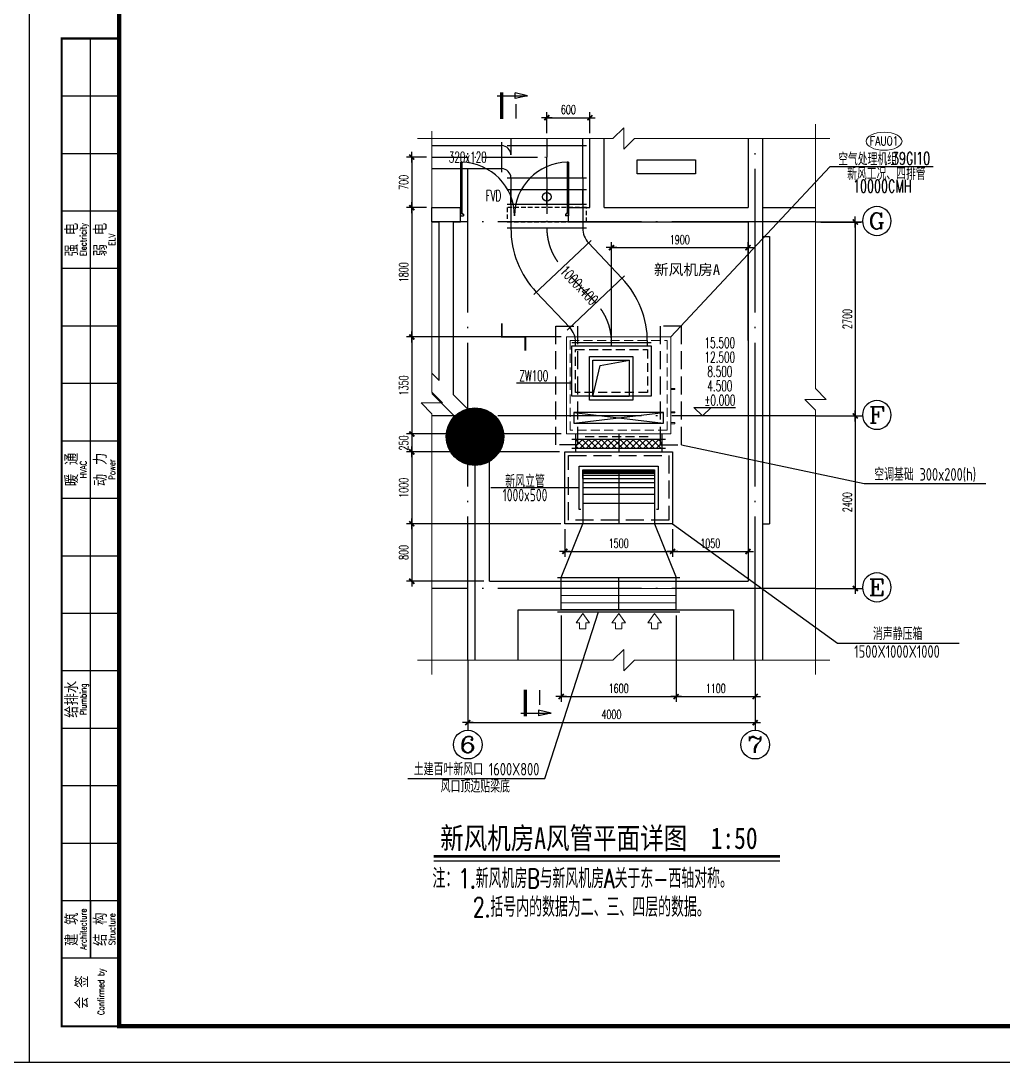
# Model space of a CAD drawing. Extents: x -345393 to -54719, y 203828 to 476815.
# Drawn here: x -219361 to -205691, y 226172 to 240667 of the extents above; entities that cross this region are included whole.
import ezdxf
from ezdxf.enums import TextEntityAlignment as Align

# ---------------------------------------------------------------- set-up
doc = ezdxf.new("R2010")
doc.units = 0
doc.header["$LTSCALE"] = 1000
doc.header["$MEASUREMENT"] = 0
for name, pattern in [('CHENG_DOTE', [1.42, 1, -0.2, 0.02, -0.2]), ('DASH', [0.35, 0.25, -0.1]), ('DOTE', [2.42, 2, -0.2, 0.02, -0.2]), ('HIDDEN2', [0.1875, 0.125, -0.0625])]:
    doc.linetypes.add(name, pattern=pattern)
doc.layers.get('0').update_dxf_attribs({"color": 252, "linetype": 'CONTINUOUS'})
doc.layers.get('Defpoints').update_dxf_attribs({"color": 252, "linetype": 'CONTINUOUS'})
for name, color, linetype in [('A-墙线', 252, 'CONTINUOUS'), ('A-家具', 250, 'CONTINUOUS'), ('A-门', 252, 'CONTINUOUS'), ('AXIS', 252, 'CONTINUOUS'), ('AXIS_TEXT', 252, 'CONTINUOUS'), ('COLUMN', 250, 'CONTINUOUS'), ('DOTE', 250, 'DOTE'), ('PUB_HATCH', 250, 'CONTINUOUS'), ('PUB_TEXT', 252, 'CONTINUOUS'), ('STAIR', 252, 'CONTINUOUS'), ('图框', 252, 'CONTINUOUS'), ('暖通-水-设备基础', 75, 'DASH'), ('暖通-水-说明', 3, 'CONTINUOUS'), ('暖通-风-标注', 160, 'CONTINUOUS'), ('暖通-风-法兰', 2, 'CONTINUOUS'), ('暖通-风-管径', 201, 'CONTINUOUS'), ('暖通-风-说明', 3, 'CONTINUOUS'), ('暖通-风-轴线', 5, 'CHENG_DOTE'), ('暖通-风-阀门', 7, 'CONTINUOUS'), ('暖通-风-风管', 4, 'CONTINUOUS')]:
    doc.layers.add(name, color=color, linetype=linetype)
for name, color, linetype, lineweight in [('暖通-公共-说明', 50, 'CONTINUOUS', 20), ('暖通-水-设备', 3, 'CONTINUOUS', 20), ('暖通-水-设备型号', 50, 'CONTINUOUS', 20), ('暖通-风-风口', 3, 'CONTINUOUS', 20)]:
    doc.layers.add(name, color=color, linetype=linetype, lineweight=lineweight)
doc.styles.add('_TCH_AXIS', font='COMPLEX', dxfattribs={"bigfont": 'GBCBIG'})
doc.styles.add('COMPLEX', font='COMPLEX')
doc.styles.add('HT', font='simhei.ttf')
doc.styles.add('HZ-ZGBZ', font='romanc.shx', dxfattribs={"width": 0.65, "bigfont": '0hztxt.shx'})
doc.styles.add('M-TEXT2', font='romanc.shx', dxfattribs={"width": 0.8, "bigfont": 'hzf.shx'})
doc.styles.add('NT1', font='tjromans.shx', dxfattribs={"width": 0.7, "bigfont": 'hztxt.shx'})
doc.styles.add('NT3', font='romans.shx', dxfattribs={"width": 0.65, "bigfont": 'hztxt.shx'})
doc.styles.add('NT4', font='tssdeng.shx', dxfattribs={"width": 0.65, "bigfont": 'tssdchn.shx'})
doc.styles.add('SHZ', font='romans.shx', dxfattribs={"width": 0.7, "bigfont": 'tjhztxt.shx'})
doc.styles.add('TKZ1', font='tjromant.shx', dxfattribs={"bigfont": 'tjhts.shx'})
doc.styles.add('TKZ2_tjkts.shx', font='tjromant.shx', dxfattribs={"bigfont": 'tjkts.shx'})
doc.dimstyles.new('暖-标注50', dxfattribs={"dimscale": 0.5, "dimtxt": 250, "dimasz": 1, "dimexe": 150, "dimexo": 150, "dimgap": 100, "dimtad": 1, "dimdec": 0, "dimdsep": 46, "dimtxsty": 'HZ-ZGBZ', "dimblk": '_DIMX', "dimcen": 0.09, "dimclrt": 7, "dimadec": 0, "dimazin": 0, "dimtfac": 1, "dimtdec": 0, "dimtix": 1, "dimtmove": 2, "dimatfit": 3, "dimldrblk": '_DIMX', "dimfxl": 0, "dimtolj": 1, "dimtzin": 0, "dimarcsym": 0})

# ---------------------------------------------------------------- blocks, each defined once
blk = doc.blocks.new('TJAD_TK_A1')
for p, q in [((517.38, 385.45), (517.38, 641.45)), ((509.38, 625.45), (525.38, 625.45)), ((509.38, 609.45), (525.38, 609.45)), ((509.38, 593.45), (525.38, 593.45)), ((509.38, 577.45), (525.38, 577.45)), ((509.38, 561.45), (525.38, 561.45)), ((509.38, 545.45), (525.38, 545.45)), ((509.38, 529.45), (525.38, 529.45)), ((509.38, 513.45), (525.38, 513.45)), ((509.38, 497.45), (525.38, 497.45)), ((509.38, 481.45), (525.38, 481.45)), ((509.38, 465.45), (525.38, 465.45)), ((509.38, 449.45), (525.38, 449.45)), ((509.38, 433.45), (525.38, 433.45)), ((509.38, 417.45), (525.38, 417.45)), ((509.38, 401.45), (525.38, 401.45)), ((517.38, 401.45), (517.38, 385.45)), ((509.38, 385.45), (525.38, 385.45))]:
    blk.add_line(p, q)
at = {"layer": '图框'}
for q in [(500.38, 950.45), (1341.38, 356.45)]:
    blk.add_line((500.38, 356.45), q, dxfattribs=at)
at = {"layer": '图框', "const_width": 1.2}
blk.add_lwpolyline([(1331.38, 940.45), (525.38, 940.45), (525.38, 366.45), (1331.38, 366.45)], close=True, dxfattribs=at)
at = {"layer": '图框', "const_width": 0.6}
blk.add_lwpolyline([(525.38, 366.45), (509.38, 366.45), (509.38, 641.45), (525.38, 641.45)], dxfattribs=at)
at = {"style": 'TKZ2_tjkts.shx'}
for s, p in [('强 电', (512.17, 585.45)), ('弱 电', (520.17, 585.45)), ('暖 通', (512.17, 521.45)), ('动 力', (520.17, 521.45)), ('给排水', (512.17, 457.45)), ('建 筑', (512.17, 393.45)), ('结 构', (520.17, 393.45)), ('会 签', (515, 375.95))]:
    blk.add_text(s, height=3.6, rotation=90, dxfattribs=at).set_placement(p, align=Align.MIDDLE_CENTER)
at = {"style": 'TKZ2_tjkts.shx', "width": 0.8}
for s, p in [('Electricity', (515.4, 585.45)), ('ELV', (523.4, 585.45)), ('HVAC', (515.4, 521.45)), ('Power', (523.4, 521.45)), ('Plumbing', (515.4, 457.45)), ('Architecture', (515.4, 393.45)), ('Structure', (523.4, 393.45)), ('Confirmed by', (520.33, 376.06))]:
    blk.add_text(s, height=1.8, rotation=90, dxfattribs=at).set_placement(p, align=Align.MIDDLE_CENTER)
blk = doc.blocks.new('m1800')
at = {"layer": 'A-墙线'}
for p, q in [((-900, -100), (-900, 100)), ((900, -100), (900, 100))]:
    blk.add_line(p, q, dxfattribs=at)
at = {"layer": 'A-门'}
for p, q in [((-900, 900), (-900, 0)), ((-900, 900), (-880, 900)), ((-880, 900), (-880, 50)), ((880, 900), (880, 50)), ((900, 900), (880, 900)), ((900, 900), (900, 0)), ((-900, 50), (-870, 50)), ((-900, 0), (-850, 0)), ((-870, 50), (-870, 30)), ((-870, 30), (-850, 30)), ((-850, 30), (-850, 0)), ((850, 30), (850, 0)), ((870, 30), (850, 30)), ((900, 0), (850, 0)), ((870, 50), (870, 30)), ((900, 50), (870, 50))]:
    blk.add_line(p, q, dxfattribs=at)
for centre, start, end in [((-900, 0), 0, 88.7267), ((900, 0), 91.2733, 180)]:
    blk.add_arc(centre, 900, start, end, dxfattribs=at)
blk = doc.blocks.new('_YZH')
blk.add_circle((0, 0), 0.5)
at = {"layer": 'PUB_HATCH', "const_width": 0.5}
blk.add_lwpolyline([(-0.25, 0, 1), (0.25, 0, 1)], format="xyb", close=True, dxfattribs=at)
blk = doc.blocks.new('39GI10')
at = {"layer": '暖通-水-设备'}
for points in [[(-1425, -725), (-75, -725), (-75, 725), (-1425, 725)], [(-708, -725), (-692, -725), (-692, -780), (-708, -780)], [(-383, -725), (-367, -725), (-367, -780), (-383, -780)], [(-233, -725), (-217, -725), (-217, -780), (-233, -780)]]:
    blk.add_lwpolyline(points, close=True, dxfattribs=at)
at = {"layer": '暖通-水-设备', "color": 3, "linetype": 'HIDDEN2'}
blk.add_lwpolyline([(-1375, -675), (-125, -675), (-125, 675), (-1375, 675)], close=True, dxfattribs=at)
at = {"layer": '暖通-风-法兰', "color": 95}
for p, q in [((-225, 625), (-375, -625)), ((-375, 625), (-225, -625))]:
    blk.add_line(p, q, dxfattribs=at)
at = {"layer": '暖通-风-法兰', "ltscale": 0.5}
blk.add_line((0, 650), (0, -650), dxfattribs=at)
at = {"layer": '暖通-风-法兰', "color": 95, "linetype": 'HIDDEN2'}
blk.add_line((-37, 466), (-37, -466), dxfattribs=at)
at = {"layer": '暖通-风-法兰', "color": 95}
blk.add_lwpolyline([(-375, 625), (-225, 625), (-225, -625), (-375, -625)], close=True, dxfattribs=at)
at = {"layer": '暖通-风-法兰'}
blk.add_lwpolyline([(-1153, -198), (-546, -198), (-546, 408), (-1153, 408)], close=True, dxfattribs=at)
at = {"layer": '暖通-风-轴线', "ltscale": 0.5}
blk.add_line((-75, 0), (0, 0), dxfattribs=at)
at = {"layer": '暖通-风-风管', "ltscale": 0.5}
for p, q in [((-75, 600), (0, 600)), ((-75, -600), (0, -600))]:
    blk.add_line(p, q, dxfattribs=at)
blk.add_lwpolyline([(-1103, -148), (-596, -148), (-596, 358), (-1103, 358)], close=True, dxfattribs=at)
blk = doc.blocks.new('上翻1000X500')
at = {"layer": '暖通-风-法兰'}
blk.add_line((-550, 0), (550, 0), dxfattribs=at)
blk.add_lwpolyline([(525, 200), (550, 200), (550, 800), (-550, 800), (-550, 200), (-525, 200)], dxfattribs=at)
at = {"layer": '暖通-风-轴线'}
blk.add_line((0, 750), (0, 0), dxfattribs=at)
at = {"layer": '暖通-风-风管'}
for p, q in [((-500, 750), (-500, 0)), ((500, 750), (-500, 750)), ((500, 750), (500, 0))]:
    blk.add_line(p, q, dxfattribs=at)
at = {"layer": '暖通-风-风管', "color": 74}
for p, q in [((500, 744), (-500, 744)), ((500, 736), (-500, 736)), ((500, 723), (-500, 723)), ((500, 705), (-500, 705)), ((500, 675), (-500, 675)), ((500, 628), (-500, 628)), ((500, 573), (-500, 573)), ((500, 505), (-500, 505)), ((500, 411), (-500, 411)), ((500, 286), (-500, 286))]:
    blk.add_line(p, q, dxfattribs=at)
at = {"layer": '暖通-风-风管'}
blk.add_lwpolyline([(500, 630), (500, 750), (-500, 750), (-500, 630)], dxfattribs=at)
blk = doc.blocks.new('fg_baiy01')
for p, q in [((0.5, 0.5), (-0.5, 0.5)), ((-0.5, 0.5), (-0.5, -0.5)), ((0.5, -0.5), (0.5, 0.5)), ((-0.5, 0.25), (0.5, 0.25)), ((-0.5, 0), (0.5, 0)), ((-0.5, -0.25), (0.5, -0.25)), ((-0.5, -0.5), (0.5, -0.5))]:
    blk.add_line(p, q)
blk = doc.blocks.new('A$C3F171EE1')
at = {"color": 2}
for p, q in [((0, 213), (-94, 84)), ((0, 213), (94, 84)), ((-94, 84), (-43, 84)), ((-43, 0), (-43, 84)), ((43, 0), (-43, 0)), ((43, 0), (43, 84)), ((94, 84), (43, 84))]:
    blk.add_line(p, q, dxfattribs=at)
blk = doc.blocks.new('A$C07BB1852')
at = {"layer": '暖通-风-法兰'}
for p, q in [((-850, 475), (850, 475)), ((-850, 450), (850, 450)), ((-850, 0), (850, 0))]:
    blk.add_line(p, q, dxfattribs=at)
at = {"layer": '暖通-风-轴线'}
blk.add_line((0, 450), (0, 0), dxfattribs=at)
at = {"layer": '暖通-风-风管'}
for p, q in [((800, 450), (-800, 450)), ((-800, 450), (-800, 0)), ((800, 450), (800, 0))]:
    blk.add_line(p, q, dxfattribs=at)
at = {"layer": '暖通-风-风口', "xscale": -1, "rotation": 180}
for p in [(-500, 713), (0, 713), (500, 713)]:
    blk.add_blockref('A$C3F171EE1', p, dxfattribs=at)
at = {"layer": '暖通-风-风口', "xscale": 1600, "yscale": 400, "zscale": 1600}
blk.add_blockref('fg_baiy01', (0, 250), dxfattribs=at)
blk = doc.blocks.new('A$C3DD85213')
at = {"layer": '暖通-风-法兰'}
blk.add_line((-550, 100), (550, 100), dxfattribs=at)
at = {"layer": '暖通-风-法兰', "linetype": 'HIDDEN2'}
blk.add_lwpolyline([(500, 800), (-500, 800), (-500, 200), (500, 200)], close=True, dxfattribs=at)
at = {"layer": '暖通-风-轴线'}
blk.add_line((0, 150), (0, 100), dxfattribs=at)
at = {"layer": '暖通-风-风管'}
for p, q in [((-500, 150), (-500, 100)), ((500, 150), (500, 100))]:
    blk.add_line(p, q, dxfattribs=at)
blk.add_lwpolyline([(550, 850), (-550, 850), (-550, 150), (550, 150)], close=True, dxfattribs=at)
blk = doc.blocks.new('*U382', base_point=(96512, 73372))
for p, q in [((96012, 73272), (96012, 73472)), ((96012, 73472), (97012, 73472)), ((96512, 73272), (96512, 73472)), ((97012, 73272), (97012, 73472)), ((96012, 73272), (97012, 73272))]:
    blk.add_line(p, q)
at = {"layer": '暖通-风-法兰'}
for p, q in [((95962, 73472), (97062, 73472)), ((95962, 73272), (97062, 73272))]:
    blk.add_line(p, q, dxfattribs=at)
blk = doc.blocks.new('*U383', base_point=(96512, 73372))
at = {"layer": '暖通-风-阀门'}
blk.add_circle((96512, 73372), 60, dxfattribs=at)
blk.add_blockref('*U382', (96512, 73372), dxfattribs=at)
blk = doc.blocks.new('_AXISO')
blk.add_circle((0, 0), 0.5)
at = {"layer": 'AXIS_TEXT', "style": 'COMPLEX', "width": 1.041667}
blk.add_attdef('A', text='', height=0.56, dxfattribs=at).set_placement((-0.25, -0.28), (0.25, -0.28), align=Align.FIT)
blk = doc.blocks.new('_DIMX')
blk.add_line((-150, 0), (150, 0))
at = {"const_width": 50}
blk.add_lwpolyline([(-70, -70), (70, 70)], dxfattribs=at)
blk = doc.blocks.new('*D454')
at = {"layer": 'Defpoints', "color": 0}
for p in [(-213142, 231767), (-209142, 231767), (-209142, 230899)]:
    blk.add_point(p, dxfattribs=at)
at = {"layer": '暖通-风-标注', "color": 0, "lineweight": -2}
for p, q in [((-213142, 231692), (-213142, 230824)), ((-209142, 231692), (-209142, 230824)), ((-213141, 230899), (-209142, 230899))]:
    blk.add_line(p, q, dxfattribs=at)
at = {"layer": '暖通-风-标注', "color": 0, "lineweight": -2, "xscale": 0.5, "yscale": 0.5, "zscale": 0.5, "rotation": 180}
blk.add_blockref('_DIMX', (-213142, 230899), dxfattribs=at)
at = {"layer": '暖通-风-标注', "color": 0, "lineweight": -2, "xscale": 0.5, "yscale": 0.5, "zscale": 0.5}
blk.add_blockref('_DIMX', (-209142, 230899), dxfattribs=at)
at = {"layer": '暖通-风-标注', "color": 7, "insert": (-211142, 231012), "char_height": 125, "attachment_point": 5, "style": 'HZ-ZGBZ'}
blk.add_mtext('\\A1;4000', dxfattribs=at)
blk = doc.blocks.new('*D455')
at = {"layer": 'Defpoints', "color": 0}
for p in [(-208303, 237867), (-208303, 235167), (-207749, 235167)]:
    blk.add_point(p, dxfattribs=at)
at = {"layer": '暖通-风-标注', "color": 0, "lineweight": -2}
for p, q in [((-208228, 237867), (-207674, 237867)), ((-207749, 237867), (-207749, 235168)), ((-208228, 235167), (-207674, 235167))]:
    blk.add_line(p, q, dxfattribs=at)
at = {"layer": '暖通-风-标注', "color": 0, "lineweight": -2, "xscale": 0.5, "yscale": 0.5, "zscale": 0.5}
for p, rotation in [((-207749, 237867), 90), ((-207749, 235167), 270)]:
    blk.add_blockref('_DIMX', p, dxfattribs=dict(at, rotation=rotation))
at = {"layer": '暖通-风-标注', "color": 7, "insert": (-207862, 236517), "char_height": 125, "attachment_point": 5, "rotation": 90, "style": 'HZ-ZGBZ'}
blk.add_mtext('\\A1;2700', dxfattribs=at)
blk = doc.blocks.new('*D456')
at = {"layer": 'Defpoints', "color": 0}
for p in [(-208303, 235167), (-208303, 232767), (-207749, 232767)]:
    blk.add_point(p, dxfattribs=at)
at = {"layer": '暖通-风-标注', "color": 0, "lineweight": -2}
for p, q in [((-208228, 235167), (-207674, 235167)), ((-207749, 235167), (-207749, 232768)), ((-208228, 232767), (-207674, 232767))]:
    blk.add_line(p, q, dxfattribs=at)
at = {"layer": '暖通-风-标注', "color": 0, "lineweight": -2, "xscale": 0.5, "yscale": 0.5, "zscale": 0.5}
for p, rotation in [((-207749, 235167), 90), ((-207749, 232767), 270)]:
    blk.add_blockref('_DIMX', p, dxfattribs=dict(at, rotation=rotation))
at = {"layer": '暖通-风-标注', "color": 7, "insert": (-207862, 233967), "char_height": 125, "attachment_point": 5, "rotation": 90, "style": 'HZ-ZGBZ'}
blk.add_mtext('\\A1;2400', dxfattribs=at)
blk = doc.blocks.new('*D460')
at = {"layer": 'Defpoints', "color": 0}
for p in [(-211442, 239319), (-212042, 239030), (-211442, 239030)]:
    blk.add_point(p, dxfattribs=at)
at = {"layer": '暖通-风-标注', "color": 0, "lineweight": -2}
for p, q in [((-212042, 239105), (-212042, 239394)), ((-212041, 239319), (-211442, 239319)), ((-211442, 239105), (-211442, 239394))]:
    blk.add_line(p, q, dxfattribs=at)
at = {"layer": '暖通-风-标注', "color": 0, "lineweight": -2, "xscale": 0.5, "yscale": 0.5, "zscale": 0.5, "rotation": 180}
blk.add_blockref('_DIMX', (-212042, 239319), dxfattribs=at)
at = {"layer": '暖通-风-标注', "color": 0, "lineweight": -2, "xscale": 0.5, "yscale": 0.5, "zscale": 0.5}
blk.add_blockref('_DIMX', (-211442, 239319), dxfattribs=at)
at = {"layer": '暖通-风-标注', "color": 7, "insert": (-211742, 239432), "char_height": 125, "attachment_point": 5, "style": 'HZ-ZGBZ'}
blk.add_mtext('\\A1;600', dxfattribs=at)
blk = doc.blocks.new('*D461')
at = {"layer": 'Defpoints', "color": 0}
for p in [(-213642, 238770), (-213921, 238067), (-213642, 238067)]:
    blk.add_point(p, dxfattribs=at)
at = {"layer": '暖通-风-标注', "color": 0, "lineweight": -2}
for p, q in [((-213717, 238770), (-213996, 238770)), ((-213921, 238769), (-213921, 238068)), ((-213717, 238067), (-213996, 238067))]:
    blk.add_line(p, q, dxfattribs=at)
at = {"layer": '暖通-风-标注', "color": 0, "lineweight": -2, "xscale": 0.5, "yscale": 0.5, "zscale": 0.5}
for p, rotation in [((-213921, 238770), 90), ((-213921, 238067), 270)]:
    blk.add_blockref('_DIMX', p, dxfattribs=dict(at, rotation=rotation))
at = {"layer": '暖通-风-标注', "color": 7, "insert": (-214033, 238419), "char_height": 125, "attachment_point": 5, "rotation": 90, "style": 'HZ-ZGBZ'}
blk.add_mtext('\\A1;700', dxfattribs=at)
blk = doc.blocks.new('*D462')
at = {"layer": 'Defpoints', "color": 0}
for p in [(-213642, 238067), (-213921, 236267), (-211767, 236267)]:
    blk.add_point(p, dxfattribs=at)
at = {"layer": '暖通-风-标注', "color": 0, "lineweight": -2}
for p, q in [((-213717, 238067), (-213996, 238067)), ((-213921, 238067), (-213921, 236268)), ((-211842, 236267), (-213996, 236267))]:
    blk.add_line(p, q, dxfattribs=at)
at = {"layer": '暖通-风-标注', "color": 0, "lineweight": -2, "xscale": 0.5, "yscale": 0.5, "zscale": 0.5}
for p, rotation in [((-213921, 238067), 90), ((-213921, 236267), 270)]:
    blk.add_blockref('_DIMX', p, dxfattribs=dict(at, rotation=rotation))
at = {"layer": '暖通-风-标注', "color": 7, "insert": (-214033, 237167), "char_height": 125, "attachment_point": 5, "rotation": 90, "style": 'HZ-ZGBZ'}
blk.add_mtext('\\A1;1800', dxfattribs=at)
blk = doc.blocks.new('*D463')
at = {"layer": 'Defpoints', "color": 0}
for p in [(-211767, 236267), (-213921, 234917), (-211767, 234917)]:
    blk.add_point(p, dxfattribs=at)
at = {"layer": '暖通-风-标注', "color": 0, "lineweight": -2}
for p, q in [((-211842, 236267), (-213996, 236267)), ((-213921, 236267), (-213921, 234918)), ((-211842, 234917), (-213996, 234917))]:
    blk.add_line(p, q, dxfattribs=at)
at = {"layer": '暖通-风-标注', "color": 0, "lineweight": -2, "xscale": 0.5, "yscale": 0.5, "zscale": 0.5}
for p, rotation in [((-213921, 236267), 90), ((-213921, 234917), 270)]:
    blk.add_blockref('_DIMX', p, dxfattribs=dict(at, rotation=rotation))
at = {"layer": '暖通-风-标注', "color": 7, "insert": (-214033, 235592), "char_height": 125, "attachment_point": 5, "rotation": 90, "style": 'HZ-ZGBZ'}
blk.add_mtext('\\A1;1350', dxfattribs=at)
blk = doc.blocks.new('*D464')
at = {"layer": 'Defpoints', "color": 0}
for p in [(-211767, 234917), (-213921, 234667), (-211792, 234667)]:
    blk.add_point(p, dxfattribs=at)
at = {"layer": '暖通-风-标注', "color": 0, "lineweight": -2}
for p, q in [((-211842, 234917), (-213996, 234917)), ((-213921, 234918), (-213921, 234918)), ((-213921, 234917), (-213921, 234667)), ((-211867, 234667), (-213996, 234667)), ((-213921, 234667), (-213921, 234666))]:
    blk.add_line(p, q, dxfattribs=at)
at = {"layer": '暖通-风-标注', "color": 0, "lineweight": -2, "xscale": 0.5, "yscale": 0.5, "zscale": 0.5}
for p, rotation in [((-213921, 234917), 270), ((-213921, 234667), 90)]:
    blk.add_blockref('_DIMX', p, dxfattribs=dict(at, rotation=rotation))
at = {"layer": '暖通-风-标注', "color": 7, "insert": (-214033, 234792), "char_height": 125, "attachment_point": 5, "rotation": 90, "style": 'HZ-ZGBZ'}
blk.add_mtext('\\A1;250', dxfattribs=at)
blk = doc.blocks.new('*D465')
at = {"layer": 'Defpoints', "color": 0}
for p in [(-211792, 234667), (-213921, 233667), (-211772, 233667)]:
    blk.add_point(p, dxfattribs=at)
at = {"layer": '暖通-风-标注', "color": 0, "lineweight": -2}
for p, q in [((-211867, 234667), (-213996, 234667)), ((-213921, 234667), (-213921, 233668)), ((-211847, 233667), (-213996, 233667))]:
    blk.add_line(p, q, dxfattribs=at)
at = {"layer": '暖通-风-标注', "color": 0, "lineweight": -2, "xscale": 0.5, "yscale": 0.5, "zscale": 0.5}
for p, rotation in [((-213921, 234667), 90), ((-213921, 233667), 270)]:
    blk.add_blockref('_DIMX', p, dxfattribs=dict(at, rotation=rotation))
at = {"layer": '暖通-风-标注', "color": 7, "insert": (-214033, 234167), "char_height": 125, "attachment_point": 5, "rotation": 90, "style": 'HZ-ZGBZ'}
blk.add_mtext('\\A1;1000', dxfattribs=at)
blk = doc.blocks.new('*D466')
at = {"layer": 'Defpoints', "color": 0}
for p in [(-211772, 233667), (-213921, 232867), (-212842, 232867)]:
    blk.add_point(p, dxfattribs=at)
at = {"layer": '暖通-风-标注', "color": 0, "lineweight": -2}
for p, q in [((-211847, 233667), (-213996, 233667)), ((-213921, 233667), (-213921, 232868)), ((-212917, 232867), (-213996, 232867))]:
    blk.add_line(p, q, dxfattribs=at)
at = {"layer": '暖通-风-标注', "color": 0, "lineweight": -2, "xscale": 0.5, "yscale": 0.5, "zscale": 0.5}
for p, rotation in [((-213921, 233667), 90), ((-213921, 232867), 270)]:
    blk.add_blockref('_DIMX', p, dxfattribs=dict(at, rotation=rotation))
at = {"layer": '暖通-风-标注', "color": 7, "insert": (-214033, 233267), "char_height": 125, "attachment_point": 5, "rotation": 90, "style": 'HZ-ZGBZ'}
blk.add_mtext('\\A1;800', dxfattribs=at)
blk = doc.blocks.new('*D467')
at = {"layer": 'Defpoints', "color": 0}
for p in [(-211842, 232467), (-210242, 232467), (-210242, 231262)]:
    blk.add_point(p, dxfattribs=at)
at = {"layer": '暖通-风-标注', "color": 0, "lineweight": -2}
for p, q in [((-211842, 232392), (-211842, 231187)), ((-210242, 232392), (-210242, 231187)), ((-211841, 231262), (-210242, 231262))]:
    blk.add_line(p, q, dxfattribs=at)
at = {"layer": '暖通-风-标注', "color": 0, "lineweight": -2, "xscale": 0.5, "yscale": 0.5, "zscale": 0.5, "rotation": 180}
blk.add_blockref('_DIMX', (-211842, 231262), dxfattribs=at)
at = {"layer": '暖通-风-标注', "color": 0, "lineweight": -2, "xscale": 0.5, "yscale": 0.5, "zscale": 0.5}
blk.add_blockref('_DIMX', (-210242, 231262), dxfattribs=at)
at = {"layer": '暖通-风-标注', "color": 7, "insert": (-211042, 231375), "char_height": 125, "attachment_point": 5, "style": 'HZ-ZGBZ'}
blk.add_mtext('\\A1;1600', dxfattribs=at)
blk = doc.blocks.new('*D468')
at = {"layer": 'Defpoints', "color": 0}
for p in [(-210242, 232467), (-209142, 231767), (-209142, 231262)]:
    blk.add_point(p, dxfattribs=at)
at = {"layer": '暖通-风-标注', "color": 0, "lineweight": -2}
for p, q in [((-210242, 232392), (-210242, 231187)), ((-209142, 231692), (-209142, 231187)), ((-210241, 231262), (-209142, 231262))]:
    blk.add_line(p, q, dxfattribs=at)
at = {"layer": '暖通-风-标注', "color": 0, "lineweight": -2, "xscale": 0.5, "yscale": 0.5, "zscale": 0.5, "rotation": 180}
blk.add_blockref('_DIMX', (-210242, 231262), dxfattribs=at)
at = {"layer": '暖通-风-标注', "color": 0, "lineweight": -2, "xscale": 0.5, "yscale": 0.5, "zscale": 0.5}
blk.add_blockref('_DIMX', (-209142, 231262), dxfattribs=at)
at = {"layer": '暖通-风-标注', "color": 7, "insert": (-209692, 231375), "char_height": 125, "attachment_point": 5, "style": 'HZ-ZGBZ'}
blk.add_mtext('\\A1;1100', dxfattribs=at)
blk = doc.blocks.new('*D469')
at = {"layer": 'Defpoints', "color": 0}
for p in [(-211792, 233667), (-210292, 233667), (-210292, 233282)]:
    blk.add_point(p, dxfattribs=at)
at = {"layer": '暖通-风-标注', "color": 0, "lineweight": -2}
for p, q in [((-211792, 233592), (-211792, 233207)), ((-210292, 233592), (-210292, 233207)), ((-211791, 233282), (-210292, 233282))]:
    blk.add_line(p, q, dxfattribs=at)
at = {"layer": '暖通-风-标注', "color": 0, "lineweight": -2, "xscale": 0.5, "yscale": 0.5, "zscale": 0.5, "rotation": 180}
blk.add_blockref('_DIMX', (-211792, 233282), dxfattribs=at)
at = {"layer": '暖通-风-标注', "color": 0, "lineweight": -2, "xscale": 0.5, "yscale": 0.5, "zscale": 0.5}
blk.add_blockref('_DIMX', (-210292, 233282), dxfattribs=at)
at = {"layer": '暖通-风-标注', "color": 7, "insert": (-211042, 233394), "char_height": 125, "attachment_point": 5, "style": 'HZ-ZGBZ'}
blk.add_mtext('\\A1;1500', dxfattribs=at)
blk = doc.blocks.new('*D470')
at = {"layer": 'Defpoints', "color": 0}
for p in [(-210292, 233667), (-209242, 233675), (-209242, 233282)]:
    blk.add_point(p, dxfattribs=at)
at = {"layer": '暖通-风-标注', "color": 0, "lineweight": -2}
for p, q in [((-210292, 233592), (-210292, 233207)), ((-209242, 233600), (-209242, 233207)), ((-210291, 233282), (-209242, 233282))]:
    blk.add_line(p, q, dxfattribs=at)
at = {"layer": '暖通-风-标注', "color": 0, "lineweight": -2, "xscale": 0.5, "yscale": 0.5, "zscale": 0.5, "rotation": 180}
blk.add_blockref('_DIMX', (-210292, 233282), dxfattribs=at)
at = {"layer": '暖通-风-标注', "color": 0, "lineweight": -2, "xscale": 0.5, "yscale": 0.5, "zscale": 0.5}
blk.add_blockref('_DIMX', (-209242, 233282), dxfattribs=at)
at = {"layer": '暖通-风-标注', "color": 7, "insert": (-209767, 233394), "char_height": 125, "attachment_point": 5, "style": 'HZ-ZGBZ'}
blk.add_mtext('\\A1;1050', dxfattribs=at)
blk = doc.blocks.new('MB-EQSN-1')
blk.add_ellipse((0, 0), major_axis=(500, 0), ratio=0.5)
at = {"style": 'M-TEXT2', "width": 0.690645}
blk.add_attdef('小设备编号', text='', height=250, dxfattribs=at).set_placement((-401, -116), (396, -116), align=Align.FIT)
blk = doc.blocks.new('*D471')
at = {"layer": 'Defpoints', "color": 0}
for p in [(-209242, 237510), (-211142, 236142), (-209242, 236142)]:
    blk.add_point(p, dxfattribs=at)
at = {"layer": '暖通-风-标注', "color": 0, "lineweight": -2}
for p, q in [((-211142, 236217), (-211142, 237585)), ((-209242, 236217), (-209242, 237585)), ((-211141, 237510), (-209242, 237510))]:
    blk.add_line(p, q, dxfattribs=at)
at = {"layer": '暖通-风-标注', "color": 0, "lineweight": -2, "xscale": 0.5, "yscale": 0.5, "zscale": 0.5, "rotation": 180}
blk.add_blockref('_DIMX', (-211142, 237510), dxfattribs=at)
at = {"layer": '暖通-风-标注', "color": 0, "lineweight": -2, "xscale": 0.5, "yscale": 0.5, "zscale": 0.5}
blk.add_blockref('_DIMX', (-209242, 237510), dxfattribs=at)
at = {"layer": '暖通-风-标注', "color": 7, "insert": (-210192, 237622), "char_height": 125, "attachment_point": 5, "style": 'HZ-ZGBZ'}
blk.add_mtext('\\A1;1900', dxfattribs=at)
blk = doc.blocks.new('A$C67896134')
at = {"layer": '暖通-风-风管', "color": 3}
for p, q in [((0, 96), (843, 96)), ((843, 96), (492, 172)), ((492, 172), (492, 21)), ((843, 96), (492, 21))]:
    blk.add_line(p, q, dxfattribs=at)
at = {"layer": '暖通-风-风管', "color": 3, "const_width": 96}
blk.add_lwpolyline([(121, 746), (121, 0)], dxfattribs=at)

msp = doc.modelspace()

# ---------------------------------------------------------------- hatches: boundary and pattern name
at = {"layer": '暖通-风-法兰', "ltscale": 0.5}
h = msp.add_hatch(dxfattribs=at)
h.set_pattern_fill('ANSI37', color=95, scale=500, style=0)
h.set_pattern_definition([(315, (-308553.3, 376653.83), (-44.194174, -44.194174), []), (225, (-308553.3, 376653.83), (-44.194174, 44.194174), [])])
h.paths.add_polyline_path([(-210441.6702, 234717.34251), (-210441.6702, 234842.34251), (-211041.6702, 234842.34251), (-211041.6702, 234717.34251)])
h.paths.add_polyline_path([(-211641.6702, 234842.34251), (-211641.6702, 234717.34251), (-211041.6702, 234717.34251), (-211041.6702, 234842.34251)])

# ---------------------------------------------------------------- linework, layer by layer
at = {"layer": 'A-墙线'}
for p, q in [((-211441.6702, 238067.34556), (-211441.6702, 239029.74284)), ((-211241.6702, 238067.34556), (-211241.6702, 239029.74284)), ((-209241.6702, 239029.74284), (-209241.6702, 238067.34556)), ((-209041.6702, 239029.74284), (-209041.6702, 231767.34556)), ((-213641.6702, 238067.34556), (-213241.6702, 238067.34556)), ((-213641.6702, 237867.34556), (-213641.6702, 238067.34556)), ((-213241.6702, 237867.34556), (-213241.6702, 238067.34556)), ((-211741.6702, 238067.34556), (-211441.6702, 238067.34556)), ((-211741.6702, 237867.34556), (-211741.6702, 238067.34556)), ((-211241.6702, 238067.34556), (-209241.6702, 238067.34556)), ((-213641.6702, 237867.34556), (-213541.6702, 237867.34556)), ((-213541.6702, 235662.67744), (-213541.6702, 237867.34556)), ((-213341.6702, 237867.34556), (-213241.6702, 237867.34556)), ((-213341.6702, 235462.67744), (-213341.6702, 237867.34556)), ((-211741.6702, 237867.34556), (-209241.6702, 237867.34556)), ((-211241.6702, 237867.34556), (-211241.6702, 237867.34556)), ((-209241.6702, 237867.34556), (-209241.6702, 232867.34556)), ((-213641.6702, 235762.67744), (-213541.6702, 235662.67744)), ((-213641.6702, 235479.83473), (-213323.92897, 235162.0935)), ((-213341.6702, 235462.67744), (-213141.6702, 235262.67744)), ((-212841.6702, 232867.34556), (-212841.6702, 234532.25645)), ((-213040.47156, 231767.34556), (-213040.47156, 234478.66643)), ((-212841.6702, 232867.34556), (-209241.6702, 232867.34556)), ((-212440.47156, 232467.34556), (-209441.6702, 232467.34556)), ((-212440.47156, 231767.34556), (-212440.47156, 232467.34556)), ((-209441.6702, 232467.34556), (-209441.6702, 231767.34556))]:
    msp.add_line(p, q, dxfattribs=at)
at = {"layer": 'A-家具'}
for p, q in [((-209041.6702, 238067.34556), (-208302.7307, 238067.34556)), ((-209041.6702, 237667.34556), (-208941.6702, 237667.34556)), ((-208941.6702, 237667.34556), (-208941.6702, 233667.34556)), ((-209041.6702, 233667.34556), (-208941.6702, 233667.34556))]:
    msp.add_line(p, q, dxfattribs=at)
at = {"layer": 'AXIS'}
for p, q in [((-208302.7307, 237867.34556), (-207647.85378, 237867.34556)), ((-208302.7307, 235167.34556), (-207647.85378, 235167.34556)), ((-208302.7307, 232767.34556), (-207647.85378, 232767.34556)), ((-213141.6702, 231767.34556), (-213141.6702, 230792.71315)), ((-209141.6702, 231767.34556), (-209141.6702, 230792.71315))]:
    msp.add_line(p, q, dxfattribs=at)
at = {"layer": 'DOTE'}
for p, q in [((-209141.6702, 231767.34556), (-209141.6702, 239029.74284)), ((-213141.6702, 231767.34556), (-213141.6702, 238929.74284)), ((-208302.7307, 237867.34556), (-213641.6702, 237867.34556)), ((-208302.7307, 235167.34556), (-213641.6702, 235167.34556)), ((-208302.7307, 232767.34556), (-213641.6702, 232767.34556))]:
    msp.add_line(p, q, dxfattribs=at)
at = {"layer": 'PUB_TEXT'}
msp.add_line((-213615.46917, 228976.07417), (-208799.12055, 228976.07417), dxfattribs=at)
at = {"layer": 'PUB_TEXT', "const_width": 36}
msp.add_lwpolyline([(-213615.46917, 229036.07417), (-208799.12055, 229036.07417)], dxfattribs=at)
at = {"layer": 'STAIR'}
msp.add_lwpolyline([(-210783.91803, 238732.44322), (-209974.52502, 238732.44322), (-209974.52502, 238539.29823), (-210783.91803, 238539.29823)], close=True, dxfattribs=at)
at = {"layer": '图框'}
for p, q in [((-219242.68185, 226172.36281), (-219242.68185, 255872.36281)), ((-261292.68185, 226172.36281), (-219242.68185, 226172.36281))]:
    msp.add_line(p, q, dxfattribs=at)
at = {"layer": '暖通-公共-说明'}
for points in [[(-213841.6702, 239029.74284), (-211122.20045, 239029.74284), (-210972.2231, 239179.72018), (-210972.1778, 238879.76549), (-210822.20045, 239029.74284), (-208102.7307, 239029.74284)], [(-208302.7307, 239229.74284), (-208302.7307, 235548.5442), (-208152.75335, 235398.56685), (-208452.70805, 235398.52155), (-208302.7307, 235248.5442), (-208302.7307, 231567.34556)], [(-213641.6702, 239129.74284), (-213641.6702, 235498.5442), (-213491.69285, 235348.56685), (-213791.64755, 235348.52155), (-213641.6702, 235198.5442), (-213641.6702, 231567.34556)], [(-213841.6702, 231767.34556), (-211122.20045, 231767.34556), (-210972.2231, 231917.32291), (-210972.1778, 231617.36821), (-210822.20045, 231767.34556), (-208102.7307, 231767.34556)]]:
    msp.add_lwpolyline(points, dxfattribs=at)
at = {"layer": '暖通-水-设备基础'}
for points in [[(-211916.6702, 236417.34251), (-211616.6702, 236417.34251), (-211616.6702, 234767.34251), (-211916.6702, 234767.34251)], [(-210166.6702, 236417.34251), (-210466.6702, 236417.34251), (-210466.6702, 234767.34251), (-210166.6702, 234767.34251)]]:
    msp.add_lwpolyline(points, close=True, dxfattribs=at)
at = {"layer": '暖通-风-法兰'}
for p, q in [((-212669.6702, 238559.74284), (-212669.6702, 238979.74284)), ((-212591.6702, 238929.74284), (-211491.6702, 238929.74284)), ((-212591.6702, 238481.74284), (-211491.6702, 238481.74284)), ((-211491.6702, 237781.96159), (-212591.6702, 237781.96159)), ((-211423.60675, 237610.49995), (-212224.12756, 236856.06876)), ((-211759.73365, 236363.30415), (-210959.21283, 237117.73534)), ((-211691.6702, 234717.34251), (-210391.6702, 234717.34251))]:
    msp.add_line(p, q, dxfattribs=at)
msp.add_lwpolyline([(-211400.1702, 235438.34251), (-211300.31986, 235870.76119), (-210893.1702, 235945.34251)], dxfattribs=at)
at = {"layer": '暖通-风-管径'}
msp.add_line((-212461.98785, 235628.68621), (-211691.6702, 235628.68621), dxfattribs=at)
at = {"layer": '暖通-风-说明'}
for p, q in [((-210316.6702, 236267.34251), (-208102.7307, 238636.54373)), ((-206667.19747, 238636.54373), (-208102.7307, 238636.54373)), ((-209873.69494, 235167.34556), (-209993.69494, 235287.34556)), ((-209993.69494, 235287.34556), (-209417.32863, 235287.34556)), ((-209873.69494, 235167.34556), (-209753.69494, 235287.34556)), ((-210166.6702, 234767.34251), (-207624.26762, 234226.47943)), ((-211591.6702, 234167.34251), (-212821.57162, 234167.34251)), ((-207624.26762, 234226.47943), (-205932.05129, 234226.47943)), ((-210291.6702, 233667.34251), (-207997.94048, 232007.01166)), ((-212068.50521, 230121.31981), (-211323.54532, 232442.34251)), ((-207997.94048, 232007.01166), (-206305.72415, 232007.01166)), ((-213975.84216, 230121.31981), (-212068.50521, 230121.31981))]:
    msp.add_line(p, q, dxfattribs=at)
at = {"layer": '暖通-风-说明', "linetype": 'HIDDEN2', "ltscale": 0.5}
msp.add_lwpolyline([(-211491.6702, 238067.34556), (-212591.6702, 238067.34556), (-212591.6702, 237867.34556), (-211491.6702, 237867.34556)], close=True, dxfattribs=at)
at = {"layer": '暖通-风-轴线', "ltscale": 0.5}
for p, q in [((-212041.6702, 239029.74284), (-212041.6702, 238769.74284)), ((-213641.6702, 238769.74284), (-212669.6702, 238769.74284)), ((-212669.6702, 238769.74284), (-212041.6702, 238769.74284)), ((-212041.6702, 238481.74284), (-212041.6702, 238769.74284)), ((-212041.6702, 238481.74284), (-212041.6702, 237781.96159)), ((-211359.47324, 236740.51974), (-211823.86716, 237233.28436)), ((-211041.6702, 234842.34251), (-211041.6702, 234667.34251))]:
    msp.add_line(p, q, dxfattribs=at)
for centre, start, end in [((-211241.6702, 237781.96159), 180, 223.302218948), ((-211941.6702, 236191.84251), 0, 43.302218948)]:
    msp.add_arc(centre, 800, start, end, dxfattribs=at)
at = {"layer": '暖通-风-风管'}
for p, q in [((-212541.6702, 239029.74284), (-212541.6702, 238801.74284)), ((-211541.6702, 238481.74284), (-211541.6702, 239029.74284)), ((-213641.6702, 238929.74284), (-212669.6702, 238929.74284)), ((-213641.6702, 238609.74284), (-212669.6702, 238609.74284)), ((-212541.6702, 238481.74284), (-212541.6702, 237781.96159)), ((-211541.6702, 238481.74284), (-211541.6702, 237781.96159)), ((-210995.60014, 237083.44301), (-211459.99406, 237576.20763)), ((-211723.34634, 236397.59647), (-212187.74025, 236890.36109)), ((-211641.6702, 234842.34251), (-211641.6702, 234667.34251)), ((-210441.6702, 234842.34251), (-210441.6702, 234667.34251)), ((-211841.6702, 232917.34251), (-211541.6702, 233667.34251)), ((-210541.6702, 233667.34251), (-210241.6702, 232917.34251))]:
    msp.add_line(p, q, dxfattribs=at)
at = {"layer": '暖通-风-风管', "color": 3, "const_width": 24}
for points in [[(-212483.02767, 236267.34251), (-212669.64731, 236267.34251), (-212669.64731, 236456.53199)], [(-212527.0912, 236267.34251), (-212340.47156, 236267.34251), (-212340.47156, 236078.15303)]]:
    msp.add_lwpolyline(points, dxfattribs=at)
at = {"layer": '暖通-风-风管'}
msp.add_lwpolyline([(-211791.6702, 234667.34251), (-210291.6702, 234667.34251), (-210291.6702, 233667.34251), (-211791.6702, 233667.34251)], close=True, dxfattribs=at)
at = {"layer": '暖通-风-风管', "color": 2, "linetype": 'DASH'}
msp.add_lwpolyline([(-211741.6702, 234617.34251), (-210341.6702, 234617.34251), (-210341.6702, 233717.34251), (-211741.6702, 233717.34251)], close=True, dxfattribs=at)
at = {"layer": '暖通-风-风管'}
for centre, radius, start, end in [((-212669.6702, 238801.74284), 128, 0, 90), ((-212669.6702, 238481.74284), 128, 0, 90), ((-211241.6702, 237781.96159), 1300, 180, 223.302218948), ((-211241.6702, 237781.96159), 300, 180, 223.302218948), ((-211941.6702, 236191.84251), 1300, 0, 43.302218948), ((-211941.6702, 236191.84251), 300, 0, 43.302218948)]:
    msp.add_arc(centre, radius, start, end, dxfattribs=at)

# ---------------------------------------------------------------- block references
at = {"layer": 'A-门', "xscale": 0.8333333332557231, "yscale": 0.8333333332557231, "zscale": 0.8333333333333334}
msp.add_blockref('m1800', (-212491.6702, 237950.6789), dxfattribs=at)
at = {"layer": 'AXIS'}
ref = msp.add_blockref('_AXISO', (-207448.35438, 237881.48738), dxfattribs=dict(at, xscale=-400, yscale=400, zscale=400))
ref.add_attrib('A', 'G', dxfattribs={"layer": 'AXIS_TEXT', "height": 226.27417, "style": '_TCH_AXIS', "width": 1.166667}).set_placement((-207561.49147, 237768.35029), (-207335.2173, 237768.35029), align=Align.FIT)
ref = msp.add_blockref('_AXISO', (-207448.35438, 235181.48738), dxfattribs=dict(at, xscale=-400, yscale=400, zscale=400))
ref.add_attrib('A', 'F', dxfattribs={"layer": 'AXIS_TEXT', "height": 226.27417, "style": '_TCH_AXIS', "width": 1.3125}).set_placement((-207561.49147, 235068.35029), (-207335.2173, 235068.35029), align=Align.FIT)
ref = msp.add_blockref('_AXISO', (-207448.35438, 232781.48738), dxfattribs=dict(at, xscale=-400, yscale=400, zscale=400))
ref.add_attrib('A', 'E', dxfattribs={"layer": 'AXIS_TEXT', "height": 226.27417, "style": '_TCH_AXIS', "width": 1.3125}).set_placement((-207561.49147, 232668.35029), (-207335.2173, 232668.35029), align=Align.FIT)
ref = msp.add_blockref('_AXISO', (-213141.6702, 230592.71315), dxfattribs=dict(at, xscale=400, yscale=400, zscale=400))
ref.add_attrib('A', '6', dxfattribs={"layer": 'AXIS_TEXT', "height": 226.27417, "style": '_TCH_AXIS', "width": 1.5}).set_placement((-213254.80728, 230479.57606), (-213028.53311, 230479.57606), align=Align.FIT)
ref = msp.add_blockref('_AXISO', (-209141.6702, 230592.71315), dxfattribs=dict(at, xscale=400, yscale=400, zscale=400))
ref.add_attrib('A', '7', dxfattribs={"layer": 'AXIS_TEXT', "height": 226.27417, "style": '_TCH_AXIS', "width": 1.5}).set_placement((-209254.80728, 230479.57606), (-209028.53311, 230479.57606), align=Align.FIT)
at = {"layer": 'COLUMN', "xscale": 800, "yscale": 800, "zscale": 800}
msp.add_blockref('_YZH', (-213041.45012, 234879.83473), dxfattribs=at)
at = {"layer": '图框', "xscale": 50, "yscale": 50, "zscale": 50}
msp.add_blockref('TJAD_TK_A1', (-244261.63982, 208349.90246), dxfattribs=at)
at = {"layer": '暖通-水-设备型号', "color": 95}
ref = msp.add_blockref('MB-EQSN-1', (-207349.13144, 238991.12067), dxfattribs=dict(at, xscale=-0.5, yscale=0.5, zscale=0.5))
ref.add_attrib('小设备编号', 'FAU01', dxfattribs={"height": 125, "style": 'M-TEXT2', "width": 0.697839}).set_placement((-207547.23011, 238932.99273, 8.015), (-207148.46505, 238932.99273, 8.015), align=Align.FIT)
at = {"layer": '暖通-风-轴线', "ltscale": 0.5, "xscale": -1}
for name, p, rotation in [('39GI10', (-211041.6702, 234842.34251), 90), ('A$C3DD85213', (-211141.6702, 236291.84251), 180), ('A$C07BB1852', (-211041.6702, 232917.34251), 180)]:
    msp.add_blockref(name, p, dxfattribs=dict(at, rotation=rotation))
msp.add_blockref('上翻1000X500', (-211041.6702, 233667.34251), dxfattribs=at)
at = {"layer": '暖通-风-阀门'}
msp.add_blockref('*U383', (-212041.6702, 238217.34556), dxfattribs=at)
at = {"layer": '暖通-风-风管', "xscale": -0.5, "yscale": 0.5, "zscale": 0.5, "rotation": 180}
msp.add_blockref('A$C67896134', (-212730.41394, 239673.60569), dxfattribs=at)
at = {"layer": '暖通-风-风管', "xscale": 0.5, "yscale": 0.5, "zscale": 0.5}
msp.add_blockref('A$C67896134', (-212401.21531, 230984.10092), dxfattribs=at)

# ---------------------------------------------------------------- texts
at = {"layer": 'PUB_TEXT', "style": 'HT', "width": 0.8}
msp.add_text('新风机房A风管平面详图  1:50', height=300, dxfattribs=at).set_placement((-213525.06014, 229140.88607))
at = {"layer": '暖通-水-说明', "color": 3, "style": 'SHZ', "width": 0.7}
for s, p in [('注：1.新风机房B与新风机房A关于东-西轴对称。', (-213633.15982, 228595.00626)), ('    2.括号内的数据为二、三、四层的数据。', (-213633.15982, 228195.00626))]:
    msp.add_text(s, height=270, dxfattribs=at).set_placement(p)
at = {"layer": '暖通-风-管径', "style": 'HZ-ZGBZ', "width": 0.6}
for s, p in [('320x120', (-213141.6702, 238769.74284)), ('ZW100', (-212221.66962, 235726.89251))]:
    msp.add_text(s, height=150, dxfattribs=at).set_placement(p, align=Align.MIDDLE)
at = {"layer": '暖通-风-管径', "style": 'NT3', "width": 0.65}
msp.add_text('1000x400', height=150, rotation=313.30221895, dxfattribs=at).set_placement((-211591.6702, 236986.90205), align=Align.MIDDLE)
at = {"layer": '暖通-风-说明'}
for s, height, style, width, p in [('空气处理机组', 175, 'NT1', 0.65, (-207987.84199, 238655.30103)), ('39GI10', 175, 'NT1', 0.65, (-207238.49784, 238665.20103)), ('新风工况、四排管', 175, 'NT1', 0.65, (-207862.30393, 238452.1373)), ('10000CMH', 175, 'NT1', 0.65, (-207781.71676, 238279.05821)), ('FVD', 150, 'HZ-ZGBZ', 0.6, (-212894.09664, 238158.56974))]:
    msp.add_text(s, height=height, dxfattribs=dict(at, style=style, width=width)).set_placement(p)
at = {"layer": '暖通-风-说明', "style": 'HT'}
msp.add_text('新风机房A', height=150, dxfattribs=at).set_placement((-210550.37468, 237128.70698))
at = {"layer": '暖通-风-说明'}
for s, height, style, width, p in [('15.500', 150, 'HZ-ZGBZ', 0.6, (-209633.78645, 236186.11665)), ('12.500', 150, 'HZ-ZGBZ', 0.6, (-209633.78645, 235986.11665)), ('8.500', 150, 'HZ-ZGBZ', 0.6, (-209633.78645, 235786.11665)), ('4.500', 150, 'HZ-ZGBZ', 0.6, (-209633.78645, 235586.11665)), ('%%P0.000', 150, 'HZ-ZGBZ', 0.6, (-209633.78645, 235386.11665)), ('新风立管', 175, 'NT4', 0.75, (-212345.59429, 234269.56781)), ('1000x500', 175, 'NT4', 0.7, (-212345.59429, 234066.43998))]:
    msp.add_text(s, height=height, dxfattribs=dict(at, style=style, width=width)).set_placement(p, align=Align.MIDDLE)
at = {"layer": '暖通-风-说明', "style": 'NT4', "width": 0.75}
for s, p in [('空调基础 300x200(h)', (-206777.54555, 234266.75688)), ('消声静压箱', (-207159.19916, 232047.28911)), ('1500X1000X1000', (-207169.15636, 231800.83352)), ('土建百叶新风口 1600X800', (-213019.48671, 230163.02864)), ('风口顶边贴梁底', (-213037.12519, 229923.91225))]:
    msp.add_text(s, height=175, dxfattribs=at).set_placement(p, align=Align.CENTER)
at = {"layer": '暖通-风-风管', "color": 2, "style": 'TKZ1', "width": 0.8}
for p in [(-212501.12333, 239309.30195), (-212171.9247, 231148.40465)]:
    msp.add_text('I', height=200, dxfattribs=at).set_placement(p)

# ---------------------------------------------------------------- dimensions: what is measured, and where the dimension line sits
at = {"layer": '暖通-风-标注'}
for base, p1, p2, picture, middle in [((-211441.6702, 239319.05064), (-212041.6702, 239029.74284), (-211441.6702, 239029.74284), '*D460', (-211741.6702, 239431.55064)), ((-209241.6702, 237509.75968), (-211141.6702, 236141.84251), (-209241.6702, 236141.84251), '*D471', (-210191.6702, 237622.25968)), ((-210291.6702, 233281.63447), (-211791.6702, 233667.34251), (-210291.6702, 233667.34251), '*D469', (-211041.6702, 233394.13447)), ((-209241.6702, 233281.63447), (-210291.6702, 233667.34251), (-209241.6702, 233674.86859), '*D470', (-209766.6702, 233394.13447)), ((-210241.6702, 231262.22696), (-211841.6702, 232467.34556), (-210241.6702, 232467.34251), '*D467', (-211041.6702, 231374.72696)), ((-209141.6702, 231262.22696), (-210241.6702, 232467.34251), (-209141.6702, 231767.34556), '*D468', (-209691.6702, 231374.72696)), ((-209141.6702, 230899.07153), (-213141.6702, 231767.34556), (-209141.6702, 231767.34556), '*D454', (-211141.6702, 231011.57153))]:
    dim = msp.add_linear_dim(base=base, p1=p1, p2=p2, dimstyle='暖-标注50', dxfattribs=at)
    dim.commit()
    dim.dimension.update_dxf_attribs({"geometry": picture, "text_midpoint": middle})
dim = msp.add_linear_dim(base=(-213920.9873, 238067.34556), p1=(-213641.6702, 238769.74284), p2=(-213641.6702, 238067.34556), angle=90, text='700', dimstyle='暖-标注50', dxfattribs=at)
dim.commit()
dim.dimension.update_dxf_attribs({"geometry": '*D461', "text_midpoint": (-214033.4873, 238418.5442)})
for base, p1, p2, picture, middle in [((-213920.9873, 236267.34251), (-213641.6702, 238067.34556), (-211766.6702, 236267.34251), '*D462', (-214033.4873, 237167.34404)), ((-207749.00204, 235167.34556), (-208302.7307, 237867.34556), (-208302.7307, 235167.34556), '*D455', (-207861.50204, 236517.34556)), ((-213920.9873, 234917.34251), (-211766.6702, 236267.34251), (-211766.6702, 234917.34251), '*D463', (-214033.4873, 235592.34251)), ((-207749.00204, 232767.34556), (-208302.7307, 235167.34556), (-208302.7307, 232767.34556), '*D456', (-207861.50204, 233967.34556)), ((-213920.9873, 234667.34251), (-211766.6702, 234917.34251), (-211791.6702, 234667.34251), '*D464', (-214033.4873, 234792.34251)), ((-213920.9873, 233667.34251), (-211791.6702, 234667.34251), (-211771.94602, 233667.34251), '*D465', (-214033.4873, 234167.34251)), ((-213920.9873, 232867.34556), (-211771.94602, 233667.34251), (-212841.6702, 232867.34556), '*D466', (-214033.4873, 233267.34404))]:
    dim = msp.add_linear_dim(base=base, p1=p1, p2=p2, angle=90, dimstyle='暖-标注50', dxfattribs=at)
    dim.commit()
    dim.dimension.update_dxf_attribs({"geometry": picture, "text_midpoint": middle})

doc.saveas('drawing.dxf')
